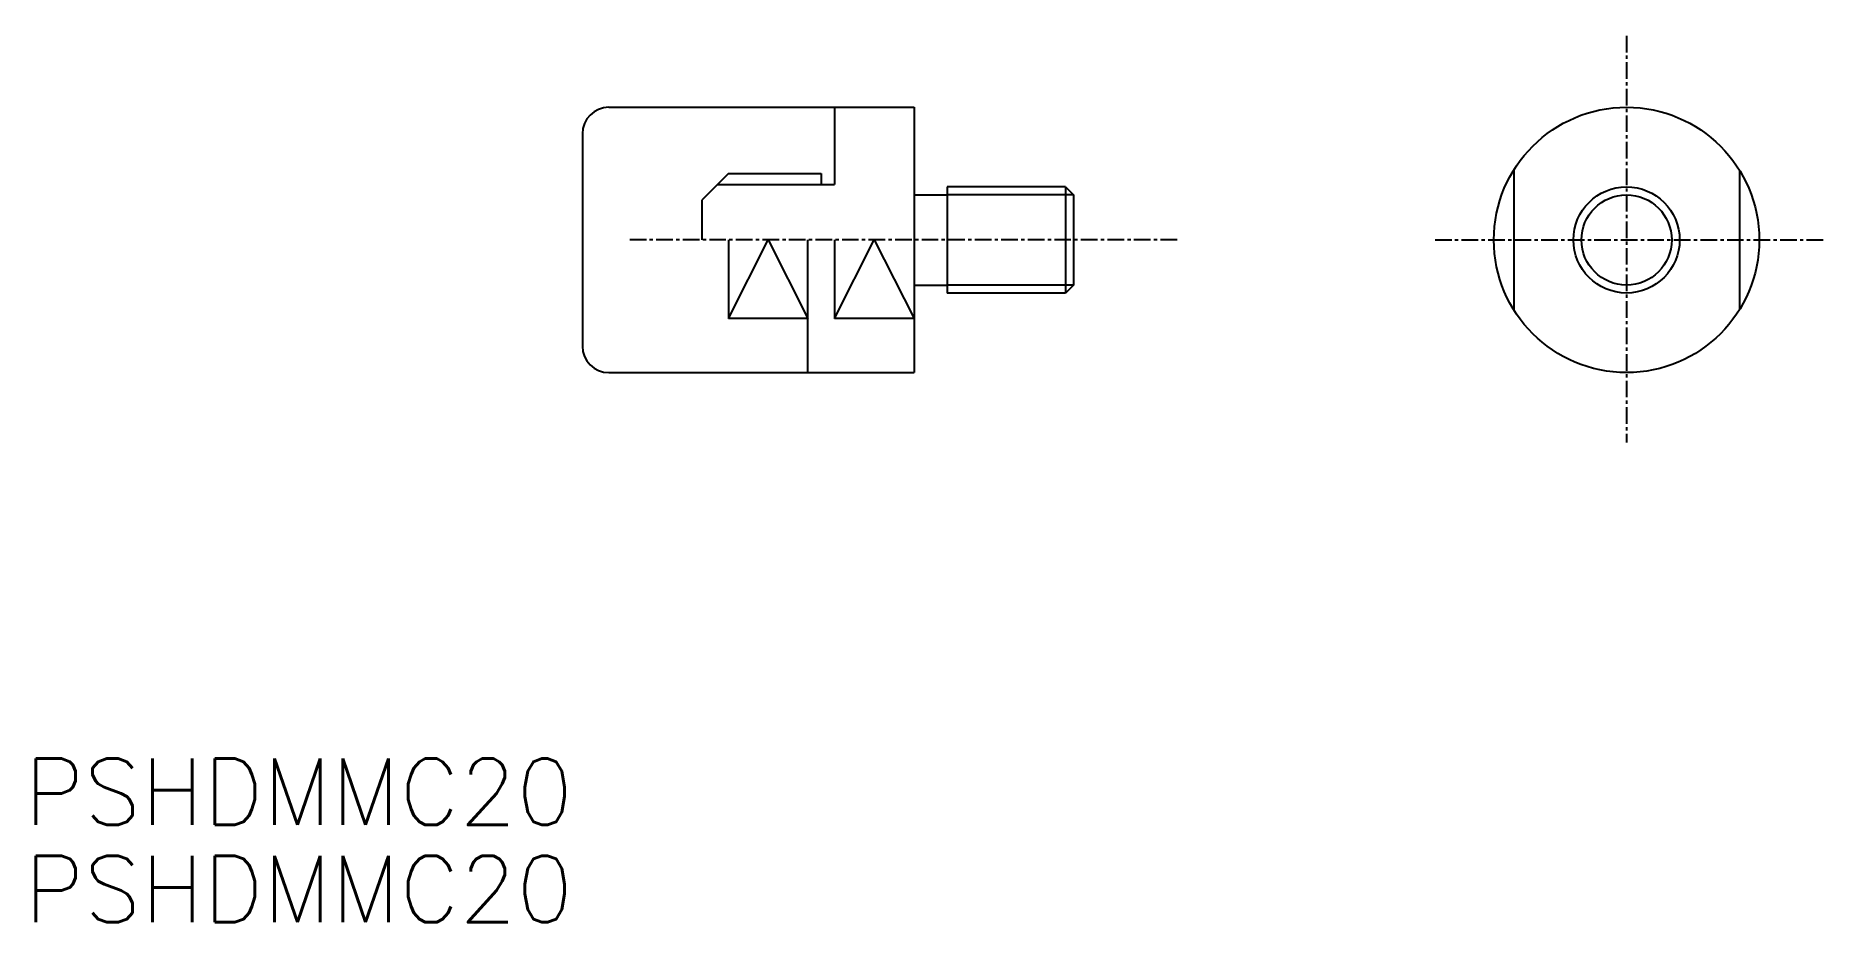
# Model space of a CAD drawing. Extents: x 362 to 496, y -39 to 28.
import ezdxf

# ---------------------------------------------------------------- set-up
doc = ezdxf.new("R2010")
doc.units = 0
doc.linetypes.add('CENTER', pattern=[2, 1.25, -0.25, 0.25, -0.25])
doc.layers.get('0').update_dxf_attribs({"linetype": 'CONTINUOUS'})
doc.layers.add('CENTER', color=1, linetype='CENTER')
doc.styles.get("Standard").update_dxf_attribs({"font": 'txt.shx'})

msp = doc.modelspace()

# ---------------------------------------------------------------- linework, layer by layer
at = {"color": 7, "linetype": 'CONTINUOUS'}
for p, q in [((404.78, 22.59), (427.78, 22.59)), ((421.78, 22.59), (421.78, 16.78)), ((427.78, 22.59), (427.78, 2.59)), ((402.78, 20.59), (402.78, 4.59)), ((413.78, 17.59), (411.78, 15.59)), ((413.78, 17.59), (420.78, 17.59)), ((420.78, 17.59), (420.78, 16.78)), ((472.97, 17.86), (472.97, 7.33)), ((489.97, 17.86), (489.97, 7.33)), ((420.78, 16.78), (421.78, 16.78)), ((439.18, 16.59), (430.28, 16.59)), ((430.28, 16.59), (430.28, 8.59)), ((439.18, 16.59), (439.78, 15.99)), ((439.18, 16.59), (439.18, 8.59)), ((411.78, 15.59), (411.78, 12.59)), ((427.78, 15.99), (430.28, 15.99)), ((430.28, 15.59), (430.28, 15.59)), ((439.78, 15.99), (439.78, 9.19)), ((413.78, 12.59), (413.78, 6.66)), ((419.78, 2.59), (419.78, 12.59)), ((421.78, 12.59), (421.78, 6.66)), ((430.28, 9.59), (430.28, 9.59)), ((427.78, 9.19), (430.28, 9.19)), ((439.18, 8.59), (430.28, 8.59)), ((439.78, 9.19), (439.18, 8.59)), ((419.78, 6.66), (413.78, 6.66)), ((427.78, 6.66), (421.78, 6.66)), ((404.78, 2.59), (427.78, 2.59))]:
    msp.add_line(p, q, dxfattribs=at)
at = {"linetype": 'CONTINUOUS'}
msp.add_line((413.78, 17.59), (420.78, 17.59), dxfattribs=at)
at = {"color": 3, "linetype": 'CONTINUOUS'}
for p, q in [((412.97, 16.78), (420.78, 16.78)), ((439.78, 15.99), (430.28, 15.99)), ((413.78, 6.66), (416.78, 12.59)), ((416.78, 12.59), (419.78, 6.66)), ((421.78, 6.66), (424.78, 12.59)), ((424.78, 12.59), (427.78, 6.66)), ((439.78, 9.19), (430.28, 9.19))]:
    msp.add_line(p, q, dxfattribs=at)
at = {"color": 7, "linetype": 'CONTINUOUS'}
for radius in [10, 4]:
    msp.add_circle((481.47, 12.59), radius, dxfattribs=at)
at = {"color": 3, "linetype": 'CONTINUOUS'}
msp.add_circle((481.47, 12.59), 3.4, dxfattribs=at)
at = {"color": 7, "linetype": 'CONTINUOUS'}
for centre, start, end in [((404.78, 20.59), 90, 180), ((404.78, 4.59), 180, 270)]:
    msp.add_arc(centre, 2, start, end, dxfattribs=at)
at = {"layer": 'CENTER', "color": 1, "linetype": 'CENTER'}
for p, q in [((481.47, 27.98), (481.47, -2.68)), ((447.6, 12.59), (406.27, 12.59)), ((467.04, 12.59), (496.37, 12.59))]:
    msp.add_line(p, q, dxfattribs=at)

# ---------------------------------------------------------------- texts
at = {"color": 7, "linetype": 'CONTINUOUS'}
for p in [(360.73, -31.5), (360.73, -38.83)]:
    msp.add_text('PSHDMMC20', height=5, dxfattribs=at).set_placement(p)

doc.saveas('drawing.dxf')
